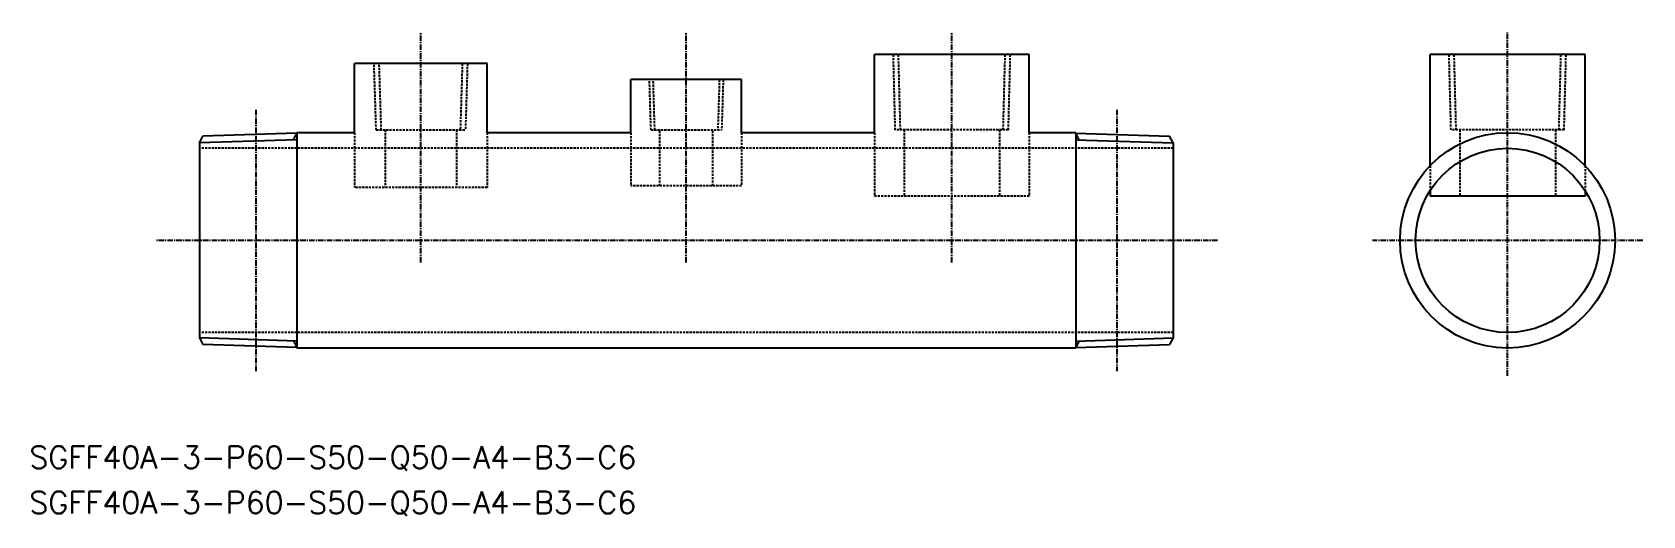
# Model space of a CAD drawing. Extents: x 439 to 803, y 964 to 1073.
import ezdxf

# ---------------------------------------------------------------- set-up
doc = ezdxf.new("R2010")
doc.units = 0
doc.linetypes.add('CENTER', pattern=[2, 1.25, -0.25, 0.25, -0.25])
doc.linetypes.add('DASHED', pattern=[0.75, 0.5, -0.25])
doc.layers.get('0').update_dxf_attribs({"linetype": 'CONTINUOUS'})
doc.layers.add('CENTER', color=1, linetype='CENTER')
doc.styles.get("Standard").update_dxf_attribs({"font": 'txt.shx', "bigfont": '@extfont2.shx'})

msp = doc.modelspace()

# ---------------------------------------------------------------- linework, layer by layer
at = {"color": 7, "linetype": 'CONTINUOUS'}
for p, q in [((664.04, 1068.39), (629.04, 1068.39)), ((629.04, 1050.69), (629.04, 1068.39)), ((664.04, 1050.69), (664.04, 1068.39)), ((789.61, 1068.39), (754.61, 1068.39)), ((754.61, 1043.24), (754.61, 1068.39)), ((789.61, 1043.24), (789.61, 1068.39)), ((541.54, 1066.29), (511.54, 1066.29)), ((511.54, 1050.69), (511.54, 1066.29)), ((537.39, 1066.29), (515.69, 1066.29)), ((541.54, 1050.69), (541.54, 1066.29)), ((476.54, 1048.41), (477.32, 1049.91)), ((476.54, 1048.41), (476.54, 1004.36)), ((498.54, 1050.58), (477.32, 1049.91)), ((498.54, 1050.69), (498.54, 1002.09)), ((511.54, 1050.69), (498.54, 1050.69)), ((574.04, 1050.69), (541.54, 1050.69)), ((629.04, 1050.69), (599.04, 1050.69)), ((674.54, 1050.69), (664.04, 1050.69)), ((674.54, 1050.69), (674.54, 1002.09)), ((674.54, 1050.58), (695.75, 1049.91)), ((696.54, 1048.41), (695.75, 1049.91)), ((696.54, 1048.41), (696.54, 1004.36)), ((754.61, 1037.63), (754.61, 1036.39)), ((789.61, 1037.63), (789.61, 1036.39)), ((789.61, 1036.39), (754.61, 1036.39)), ((476.54, 1004.36), (477.32, 1002.86)), ((498.54, 1002.19), (477.32, 1002.86)), ((674.54, 1002.09), (498.54, 1002.09)), ((674.54, 1002.19), (695.75, 1002.86)), ((696.54, 1004.36), (695.75, 1002.86))]:
    msp.add_line(p, q, dxfattribs=at)
at = {"color": 3, "linetype": 'DASHED'}
for p, q in [((633.76, 1051.32), (633.32, 1068.39)), ((634.92, 1051.32), (634.48, 1068.39)), ((658.15, 1051.32), (658.59, 1068.39)), ((659.32, 1051.32), (659.76, 1068.39)), ((759.33, 1051.32), (758.89, 1068.39)), ((760.49, 1051.32), (760.05, 1068.39)), ((783.73, 1051.32), (784.17, 1068.39)), ((784.89, 1051.32), (785.33, 1068.39)), ((516.46, 1051.32), (515.99, 1066.29)), ((517.62, 1051.32), (517.15, 1066.29)), ((535.92, 1066.29), (535.46, 1051.32)), ((537.08, 1066.29), (536.62, 1051.32)), ((578.56, 1051.32), (578.21, 1062.69)), ((579.42, 1051.32), (579.06, 1062.69)), ((594.01, 1062.69), (593.66, 1051.32)), ((594.87, 1062.69), (594.51, 1051.32)), ((511.54, 1050.69), (511.54, 1038.34)), ((516.46, 1051.32), (536.62, 1051.32)), ((518.49, 1051.32), (518.49, 1038.34)), ((534.59, 1051.32), (534.59, 1038.34)), ((541.54, 1050.69), (541.54, 1038.34)), ((574.04, 1050.69), (574.04, 1038.69)), ((578.56, 1051.32), (594.51, 1051.32)), ((580.54, 1038.69), (580.54, 1051.32)), ((592.54, 1038.69), (592.54, 1051.32)), ((599.04, 1050.69), (599.04, 1038.69)), ((629.04, 1050.69), (629.04, 1036.39)), ((659.32, 1051.32), (633.76, 1051.32)), ((635.74, 1051.32), (635.74, 1036.39)), ((657.34, 1051.32), (657.34, 1036.39)), ((664.04, 1050.69), (664.04, 1036.39)), ((784.89, 1051.32), (759.33, 1051.32)), ((761.31, 1051.32), (761.31, 1036.39)), ((782.91, 1051.32), (782.91, 1036.39)), ((696.54, 1047.19), (476.54, 1047.19)), ((754.61, 1043.24), (754.61, 1037.63)), ((789.61, 1043.24), (789.61, 1037.63)), ((541.54, 1038.34), (511.54, 1038.34)), ((599.04, 1038.69), (574.04, 1038.69)), ((664.04, 1036.39), (629.04, 1036.39)), ((696.54, 1005.59), (476.54, 1005.59))]:
    msp.add_line(p, q, dxfattribs=at)
for p, q in [((599.04, 1062.69), (574.04, 1062.69)), ((574.04, 1050.69), (574.04, 1062.69)), ((599.04, 1050.69), (599.04, 1062.69))]:
    msp.add_line(p, q)
at = {"color": 3}
for p, q in [((498.54, 1049.1), (476.54, 1048.41)), ((497.75, 1049.07), (498.54, 1050.58)), ((675.32, 1049.07), (674.54, 1050.58)), ((674.54, 1049.1), (696.54, 1048.41)), ((498.54, 1003.67), (476.54, 1004.36)), ((497.75, 1003.7), (498.54, 1002.19)), ((674.54, 1003.67), (696.54, 1004.36)), ((675.32, 1003.7), (674.54, 1002.19))]:
    msp.add_line(p, q, dxfattribs=at)
at = {"color": 7, "linetype": 'CONTINUOUS'}
for radius in [24.3, 20.8]:
    msp.add_circle((772.11, 1026.39), radius, dxfattribs=at)
at = {"layer": 'CENTER', "linetype": 'CENTER'}
for p, q in [((526.54, 1021.39), (526.54, 1073.39)), ((526.54, 1021.39), (526.54, 1073.39)), ((586.54, 1021.39), (586.54, 1073.39)), ((586.54, 1021.39), (586.54, 1073.39)), ((646.54, 1021.39), (646.54, 1073.39)), ((772.11, 995.83), (772.11, 1073.39)), ((706.54, 1026.39), (466.54, 1026.39)), ((802.66, 1026.39), (741.56, 1026.39))]:
    msp.add_line(p, q, dxfattribs=at)
at = {"layer": 'CENTER', "color": 1, "linetype": 'CENTER'}
for p, q in [((489.24, 1055.89), (489.24, 996.89)), ((683.84, 1055.89), (683.84, 996.89))]:
    msp.add_line(p, q, dxfattribs=at)

# ---------------------------------------------------------------- texts
at = {"color": 7, "linetype": 'CONTINUOUS'}
for p in [(438.1, 974.92), (438.1, 964.69)]:
    msp.add_text('SGFF40A-3-P60-S50-Q50-A4-B3-C6', height=5, dxfattribs=at).set_placement(p)

doc.saveas('drawing.dxf')
